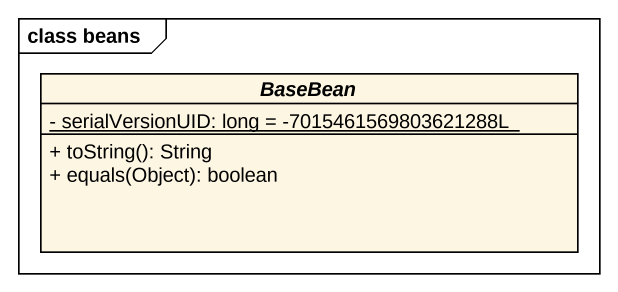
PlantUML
@startuml
mainframe class beans
hide circle
hide empty members
skinparam classAttributeIconSize 0
abstract class BaseBean {
  {static} - serialVersionUID: long = -7015461569803621288L
  + toString(): String
  + equals(Object): boolean
}
@enduml
